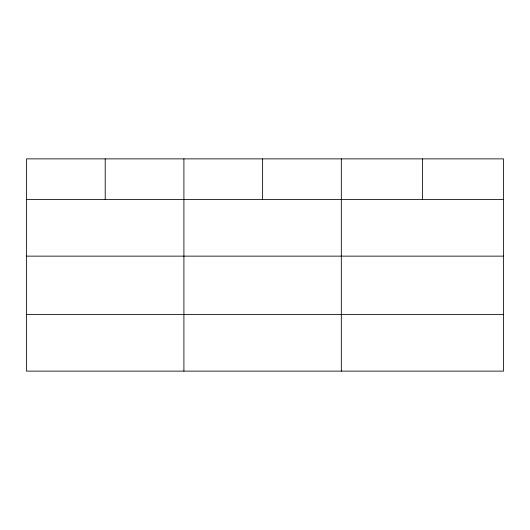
<?xml version="1.0" encoding="UTF-8"?>
<svg xmlns="http://www.w3.org/2000/svg" width="530" height="530" viewBox="0 0 530 530"><rect width="100%" height="100%" fill="white"/><g stroke="black" fill="none" stroke-linecap="round" stroke-linejoin="round"><path stroke-width="0.79" d="M503.5 256.136L503.5 158.874L26.5 158.874L26.5 371.126L503.5 371.126L503.5 256.136L26.5 256.136M26.5 199.492L503.5 199.492M26.5 314.489L503.5 314.489M422.41 158.874L422.41 199.492M341.32 158.874L341.32 371.126M262.615 158.874L262.615 199.492M183.91 158.874L183.91 371.126M105.205 158.874L105.205 199.492"/></g></svg>
